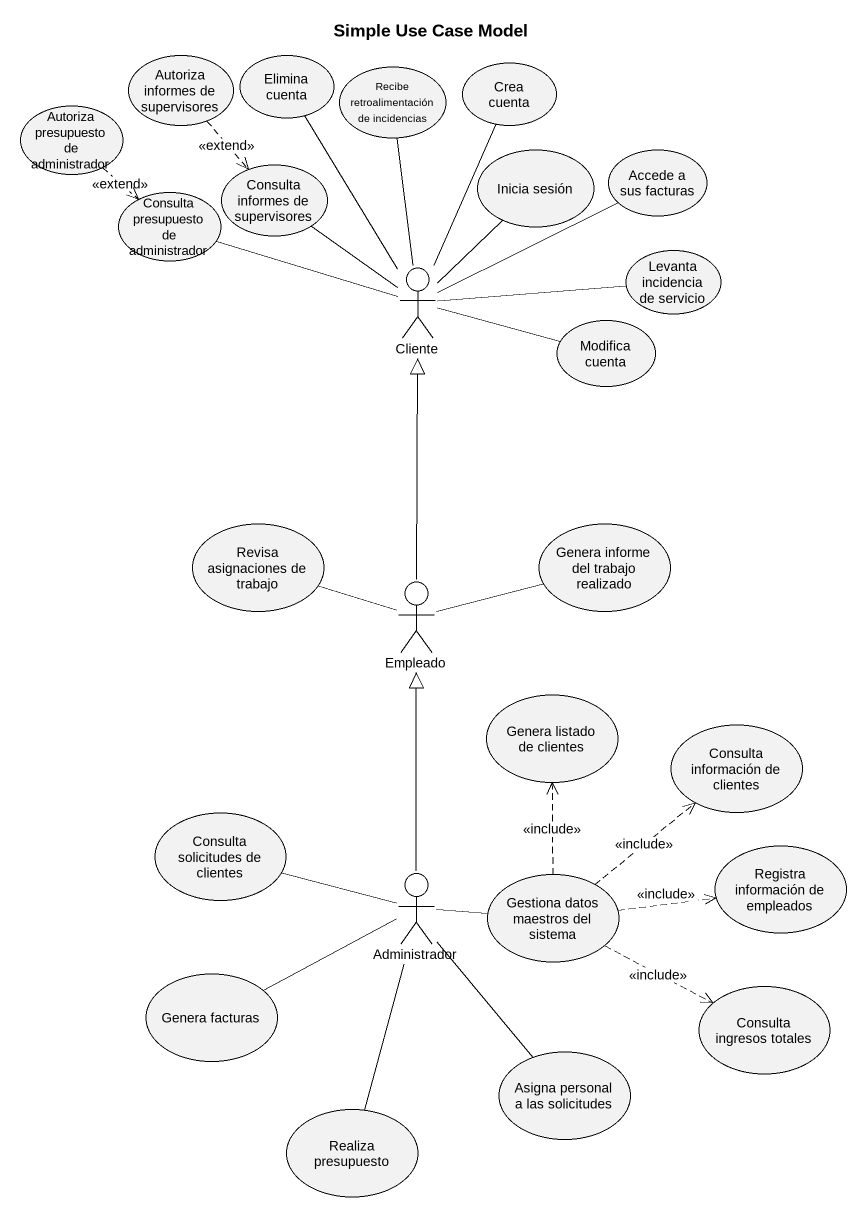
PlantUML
@startuml
title Simple Use Case Model
usecase "Autoriza informes de supervisores" as Autoriza_informes_de
usecase "Elimina cuenta" as Elimina_cuenta
usecase "Recibe retroalimentación de incidencias" as Recibe_retroalimentación_de
usecase "Crea cuenta" as Crea_cuenta
usecase "Autoriza presupuesto de administrador" as Autoriza_presupuesto_de
usecase "Inicia sesión" as Inicia_sesión
usecase "Accede a sus facturas" as Accede_a_sus_facturas
usecase "Consulta presupuesto de administrador" as Consulta_presupuesto_de
usecase "Consulta informes de supervisores" as Consulta_informes_de
usecase "Levanta incidencia de servicio" as Levanta_incidencia_de
actor Cliente
usecase "Modifica cuenta" as Modifica_cuenta
usecase "Revisa asignaciones de trabajo" as Revisa_asignaciones_de
usecase "Genera informe del trabajo realizado" as Genera_informe_del_trabajo
actor Empleado
usecase "Genera listado de clientes" as Genera_listado_de_clientes
usecase "Consulta información de clientes" as Consulta_información_de
usecase "Consulta solicitudes de clientes" as Consulta_solicitudes_de
actor Administrador
usecase "Gestiona datos maestros del sistema" as Gestiona_datos_maestros_del
usecase "Registra información de empleados" as Registra_información_de
usecase "Genera facturas" as Genera_facturas
usecase "Consulta ingresos totales" as Consulta_ingresos_totales
usecase "Asigna personal a las solicitudes" as Asigna_personal_a_las
usecase "Realiza presupuesto" as Realiza_presupuesto
Autoriza_informes_de ..> Consulta_informes_de : <<extend>>
Autoriza_presupuesto_de ..> Consulta_presupuesto_de : <<extend>>
Consulta_presupuesto_de -right- Cliente
Cliente -up- Elimina_cuenta
Cliente -up- Recibe_retroalimentación_de
Cliente -up- Crea_cuenta
Cliente -up- Inicia_sesión
Cliente -right- Accede_a_sus_facturas
Cliente -up- Consulta_informes_de
Cliente -right- Levanta_incidencia_de
Cliente -right- Modifica_cuenta
Empleado -up-|> Cliente
Empleado -left- Revisa_asignaciones_de
Empleado -right- Genera_informe_del_trabajo
Consulta_solicitudes_de -right- Administrador
Administrador -up-|> Empleado
Administrador -right- Gestiona_datos_maestros_del
Administrador -- Asigna_personal_a_las
Administrador -- Realiza_presupuesto
Gestiona_datos_maestros_del .up.> Genera_listado_de_clientes : <<include>>
Gestiona_datos_maestros_del .up.> Consulta_información_de : <<include>>
Gestiona_datos_maestros_del .right.> Registra_información_de : <<include>>
Gestiona_datos_maestros_del .right.> Consulta_ingresos_totales : <<include>>
Genera_facturas -right- Administrador
@enduml
